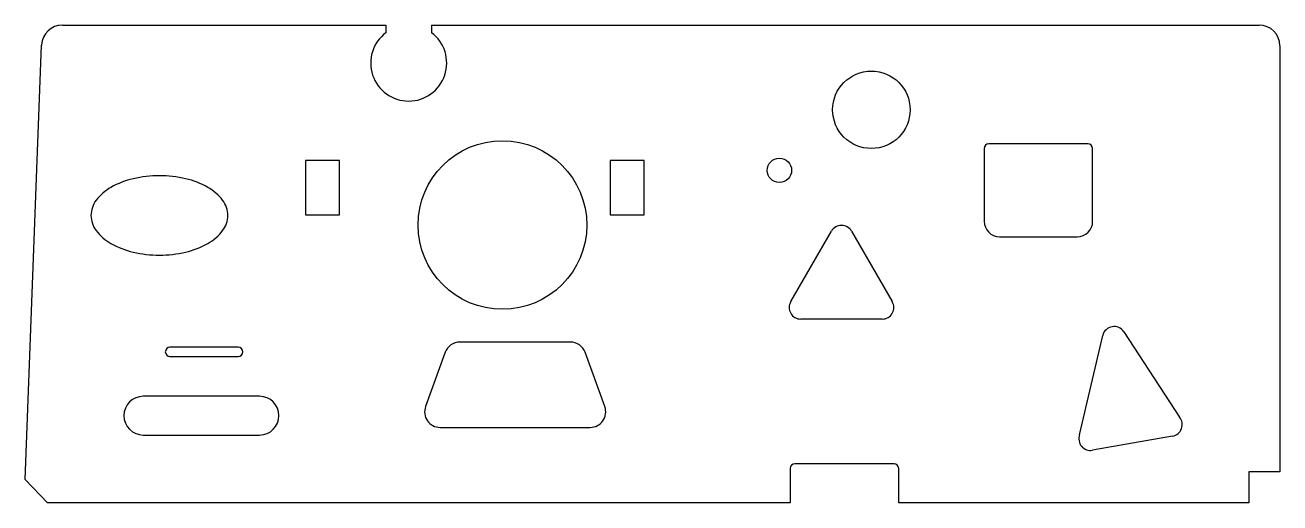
# Model space of a CAD drawing. Extents: x 0 to 8.09, y 0 to 3.08.
import ezdxf

# ---------------------------------------------------------------- set-up
doc = ezdxf.new("R2010")
doc.units = 0

msp = doc.modelspace()

# ---------------------------------------------------------------- linework, layer by layer
at = {"layer": 'A', "color": 5}
for p, q in [((2.3274, 3.0849), (2.3274, 3.0358)), ((2.6218, 3.0849), (2.6218, 3.0358)), ((1.3745, 1.0055), (0.9345, 1.0055)), ((2.7106, 0.9723), (2.5832, 0.6217)), ((3.5183, 1.0382), (2.8046, 1.0382)), ((3.7396, 0.6217), (3.6123, 0.9723)), ((0.9345, 0.9455), (1.3745, 0.9455)), ((1.5124, 0.6885), (0.7624, 0.6885)), ((2.6772, 0.4876), (3.6456, 0.4876)), ((0.7624, 0.4385), (1.5124, 0.4385))]:
    msp.add_line(p, q, dxfattribs=at)
msp.add_circle((5.4591, 2.538), 0.25, dxfattribs=at)
for centre, radius, start, end in [((2.4746, 2.8396), 0.2453, 126.8699, 53.1301), ((0.9345, 0.9755), 0.03, 90, 270), ((1.3745, 0.9755), 0.03, 270, 90), ((2.8046, 0.9382), 0.1, 90, 160.03673), ((3.5183, 0.9382), 0.1, 19.96327, 90), ((0.7624, 0.5635), 0.125, 90, 270), ((1.5124, 0.5635), 0.125, 270, 90), ((2.6772, 0.5876), 0.1, 160.03673, 270), ((3.6456, 0.5876), 0.1, 270, 19.96327)]:
    msp.add_arc(centre, radius, start, end, dxfattribs=at)
at = {"layer": 'CUT', "color": 5}
for p, q in [((0.2407, 3.0849), (2.3274, 3.0849)), ((2.6218, 3.0849), (7.9605, 3.0849)), ((0, 0.1505), (0.1068, 2.956)), ((8.0945, 2.9509), (8.0945, 0.2)), ((6.1866, 2.2882), (6.1866, 1.8182)), ((6.8566, 2.3182), (6.2166, 2.3182)), ((6.8866, 1.8182), (6.8866, 2.2882)), ((2.0291, 2.2096), (1.8091, 2.2096)), ((1.8091, 2.2096), (1.8091, 1.8596)), ((2.0291, 1.8596), (2.0291, 2.2096)), ((3.9936, 2.2096), (3.7736, 2.2096)), ((3.7736, 2.2096), (3.7736, 1.8596)), ((3.9936, 1.8596), (3.9936, 2.2096)), ((1.8091, 1.8596), (2.0291, 1.8596)), ((3.7736, 1.8596), (3.9936, 1.8596)), ((4.939, 1.2993), (5.2016, 1.754)), ((5.3315, 1.754), (5.594, 1.2993)), ((6.2866, 1.7182), (6.7866, 1.7182)), ((5.529, 1.1868), (5.004, 1.1868)), ((6.8021, 0.4398), (6.9515, 1.081)), ((7.0874, 1.105), (7.4471, 0.5535)), ((7.4027, 0.4314), (6.8856, 0.3403)), ((5.6054, 0.2528), (4.9654, 0.2528)), ((4.9354, 0.2228), (4.9354, 0)), ((5.6354, 0), (5.6354, 0.2228)), ((8.0945, 0.2), (7.8945, 0.2)), ((7.8945, 0.2), (7.8945, 0)), ((0.1449, 0), (0, 0.1505)), ((4.9354, 0), (0.1449, 0)), ((7.8945, 0), (5.6354, 0))]:
    msp.add_line(p, q, dxfattribs=at)
for centre, radius in [((3.0792, 1.7942), 0.5442), ((4.8659, 2.147), 0.0788)]:
    msp.add_circle(centre, radius, dxfattribs=at)
for centre, radius, start, end in [((0.2407, 2.9509), 0.134, 90, 177.81945), ((7.9605, 2.9509), 0.134, 0, 90), ((6.2166, 2.2882), 0.03, 90, 180), ((6.8566, 2.2882), 0.03, 0, 90), ((0.8647, 1.3844), 0.7277, 89.87199, 103.29571), ((0.868, 1.3844), 0.7277, 76.70429, 90.12801), ((0.7003, 1.772), 0.3027, 118.88326, 143.0589), ((0.8177, 1.5698), 0.5365, 102.95932, 119.42416), ((0.915, 1.5698), 0.5365, 60.57584, 77.04068), ((1.0324, 1.772), 0.3027, 36.9411, 61.11674), ((0.5928, 1.8531), 0.168, 143.11148, 179.04443), ((1.1399, 1.8531), 0.168, 0.95557, 36.88852), ((0.5928, 1.8587), 0.168, 180.95557, 216.88852), ((1.1399, 1.8587), 0.168, 323.11148, 359.04443), ((5.2665, 1.7164), 0.075, 30.00097, 149.99903), ((6.2866, 1.8182), 0.1, 180, 270), ((6.7866, 1.8182), 0.1, 270, 0), ((0.7003, 1.9398), 0.3027, 216.9411, 241.11674), ((1.0324, 1.9398), 0.3027, 298.88326, 323.0589), ((0.8177, 2.142), 0.5365, 240.57584, 257.04068), ((0.8647, 2.3274), 0.7277, 256.70429, 270.12801), ((0.868, 2.3274), 0.7277, 269.87199, 283.29571), ((0.915, 2.142), 0.5365, 282.95932, 299.42416), ((5.004, 1.2618), 0.075, 150, 270), ((5.529, 1.2618), 0.075, 270, 30), ((7.0246, 1.064), 0.075, 33.11541, 166.88459), ((7.3897, 0.5053), 0.075, 280, 40), ((6.8726, 0.4141), 0.075, 160, 280), ((4.9654, 0.2228), 0.03, 90, 180), ((5.6054, 0.2228), 0.03, 0, 90)]:
    msp.add_arc(centre, radius, start, end, dxfattribs=at)

doc.saveas('drawing.dxf')
